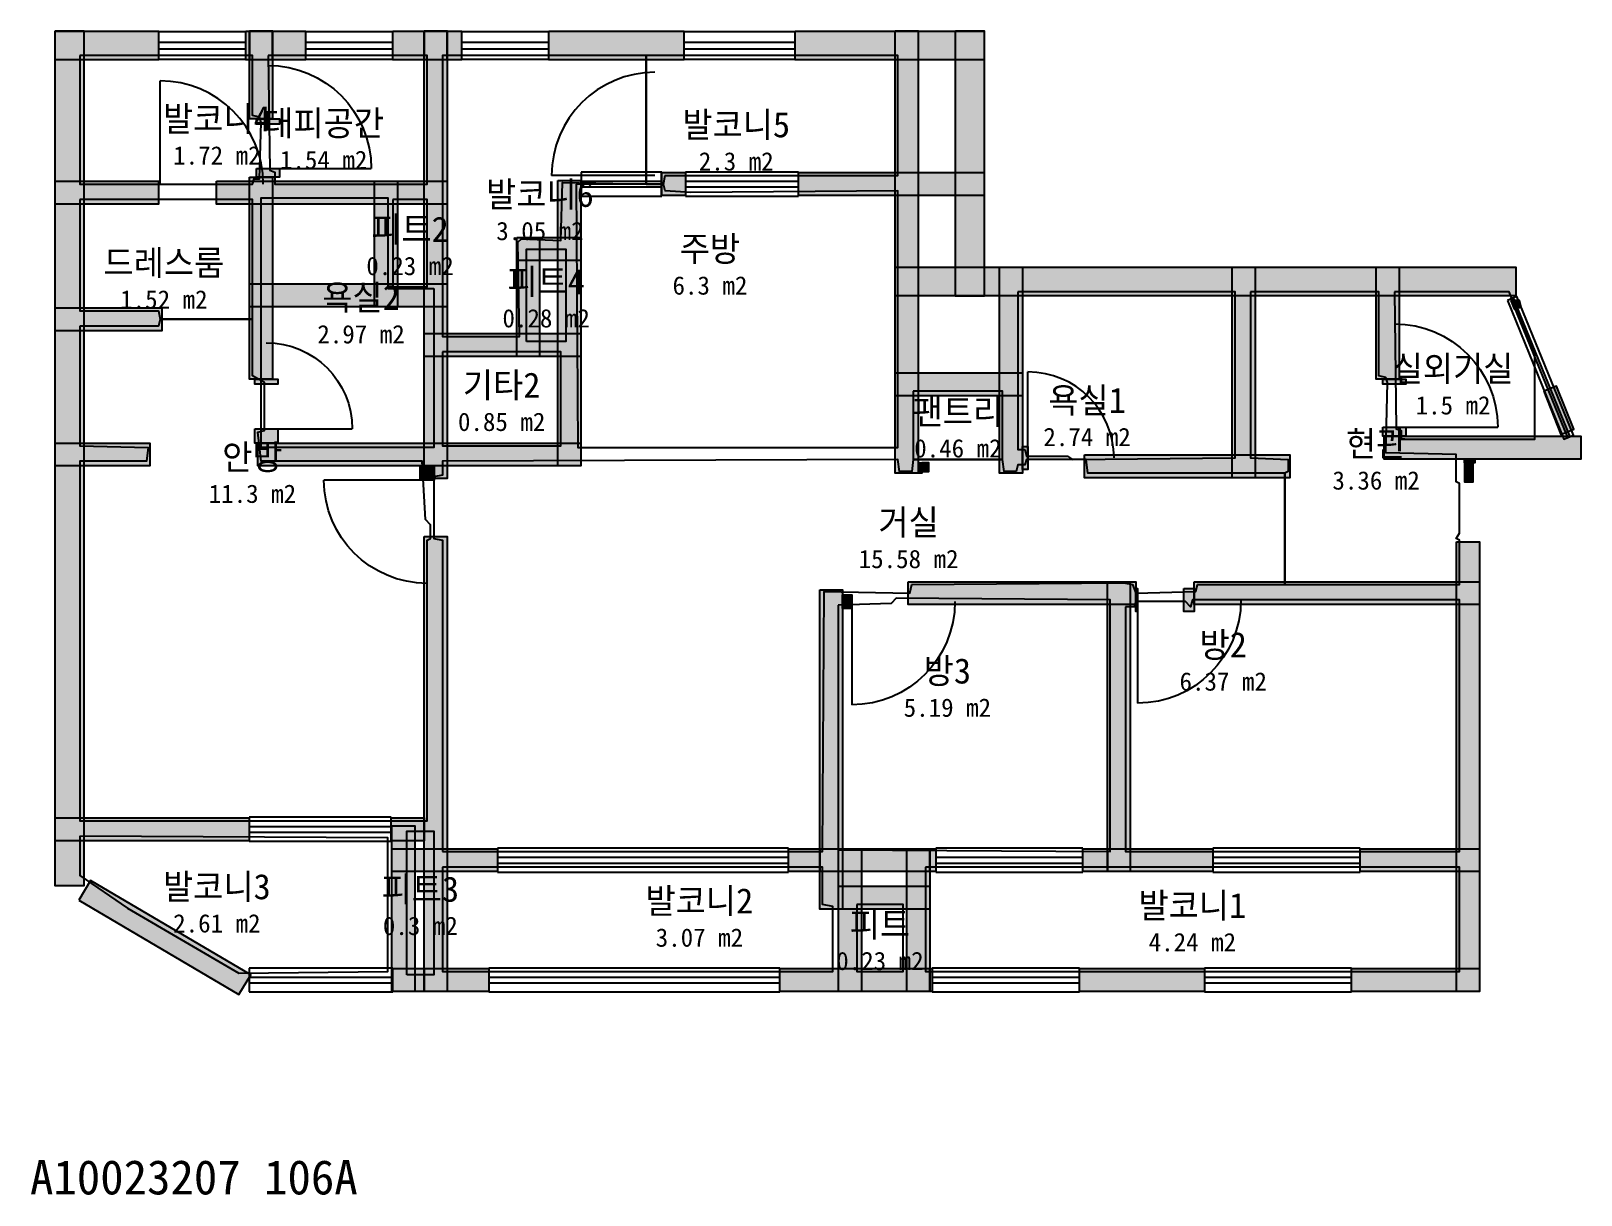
# Model space of a CAD drawing. Header units: millimetres. Extents: x 9 to 13522, y -905 to 9245.
import ezdxf
from ezdxf.enums import TextEntityAlignment as Align

# ---------------------------------------------------------------- set-up
doc = ezdxf.new("R2010")
doc.units = ezdxf.units.MM
for name, color, linetype in [('A-ANNO-TEXT', 7, 'Continuous'), ('A-AREA', 9, 'Continuous'), ('A-AREA-IDEN', 7, 'Continuous'), ('A-DOOR', 4, 'Continuous'), ('A-GLAZ', 5, 'Continuous'), ('A-WALL-EXTR', 7, 'Continuous'), ('A-WALL-PATT', 8, 'Continuous'), ('A-WALL-PRTN', 8, 'Continuous'), ('A-WALL-STRC', 7, 'Continuous')]:
    doc.layers.add(name, color=color, linetype=linetype)

# ---------------------------------------------------------------- blocks, each defined once
blk = doc.blocks.new('JJ-DOOR-SWING')
blk.add_line((0, 0), (0, 1000))
blk.add_arc((0, 0), 1000, 0, 90)
at = {"flags": 1}
for tag, p in [('WIDTH', (0, -150)), ('TYPE', (0, -250))]:
    blk.add_attdef(tag, p, '', height=80, dxfattribs=at)
blk = doc.blocks.new('JJ-WIN-DOUBLE')
for p, q in [((1000, 500), (0, 500)), ((0, 500), (0, -500)), ((1000, -500), (1000, 500)), ((0, 120), (1000, 120)), ((0, -120), (1000, -120)), ((0, -500), (1000, -500))]:
    blk.add_line(p, q)
at = {"flags": 1}
for tag, p in [('WIDTH', (0, -700)), ('TYPE', (0, -800))]:
    blk.add_attdef(tag, p, '', height=80, dxfattribs=at)

msp = doc.modelspace()

# ---------------------------------------------------------------- linework, layer by layer
at = {"layer": 'A-AREA'}
for points in [[(433, 9030), (433, 7910), (1940, 7910), (1955, 7955), (2000, 7955), (2015, 8448), (2000, 8493), (1940, 8507), (1940, 9030)], [(2075, 9030), (2090, 8030), (2134, 8015), (2134, 7910), (3463, 7910), (3463, 9030)], [(5373, 9030), (3597, 9030), (3597, 6582), (4269, 6582), (4254, 7403), (4284, 7433), (4627, 7418), (4642, 7925), (5373, 7910)], [(5373, 9030), (5373, 7910), (5522, 7910), (5537, 7985), (7567, 7985), (7567, 9030)], [(4761, 7910), (4776, 5612), (7567, 5612), (7567, 7851), (5761, 7836), (5537, 7851), (5522, 7910)], [(433, 7776), (433, 6806), (1119, 6806), (1134, 6731), (1940, 6731), (1940, 7776)], [(3522, 7000), (3522, 5612), (2015, 5612), (2015, 7791), (3119, 7791), (3119, 7000)], [(3164, 7776), (3164, 7015), (3463, 7015), (3463, 7776)], [(4328, 6537), (4328, 7343), (4672, 7343), (4672, 6537)], [(8612, 6970), (8612, 5597), (8672, 5597), (8687, 5537), (9045, 5537), (9090, 5507), (10507, 5522), (10507, 6970)], [(10642, 6970), (10642, 5522), (10970, 5507), (10970, 5403), (10940, 5388), (10940, 4418), (12463, 4418), (12463, 4806), (12433, 4821), (12463, 4866), (12463, 5299), (12433, 5313), (12433, 5552), (11821, 5567), (11836, 6179), (11821, 6224), (11761, 6239), (11761, 6970)], [(11896, 6970), (11910, 5776), (11955, 5761), (11955, 5687), (13119, 5687), (13119, 6418), (12896, 6970)], [(433, 6672), (433, 5627), (1030, 5612), (1015, 5493), (433, 5493), (433, 2358), (3463, 2358), (3463, 4806), (3493, 4821), (3493, 4940), (3448, 4985), (3418, 5493), (2015, 5493), (1985, 5746), (2045, 5761), (2045, 6179), (1940, 6239), (1940, 6731), (1134, 6731), (1119, 6672)], [(3597, 6448), (3597, 5627), (4627, 5627), (4627, 6448)], [(7701, 6104), (7701, 5507), (8478, 5507), (8478, 6104)], [(3597, 2090), (6910, 2090), (6925, 4358), (7672, 4343), (7687, 4418), (9537, 4433), (9612, 4418), (9642, 4343), (10164, 4358), (10179, 4418), (10940, 4418), (10940, 5388), (9224, 5388), (9209, 5507), (8687, 5507), (8672, 5463), (8612, 5463), (8597, 5403), (8493, 5403), (8478, 5507), (7701, 5507), (7687, 5403), (7582, 5403), (7567, 5507), (3597, 5493), (3597, 5373), (3522, 5358), (3522, 4821), (3597, 4806)], [(7045, 4239), (7045, 2104), (9418, 2090), (9418, 4284), (7552, 4299), (7507, 4254)], [(9552, 4224), (9552, 2090), (12463, 2090), (12463, 4284), (10134, 4284), (10119, 4224), (10075, 4269), (9642, 4269), (9627, 4224)], [(433, 2224), (433, 1881), (851, 1597), (1821, 1030), (3119, 1045), (3119, 2209)], [(3284, 1015), (3284, 2269), (3522, 2269), (3522, 1015)], [(3597, 1955), (3597, 1045), (7000, 1045), (7000, 1612), (6910, 1627), (6910, 1955)], [(7806, 1955), (7806, 1045), (12463, 1045), (12463, 1955)], [(7209, 1627), (7209, 1045), (7612, 1045), (7612, 1627)]]:
    msp.add_lwpolyline(points, close=True, dxfattribs=at)
at = {"layer": 'A-GLAZ'}
for p, q in [((12912, 6908), (13405, 5699)), ((12932, 6916), (13425, 5707))]:
    msp.add_line(p, q, dxfattribs=at)
msp.add_lwpolyline([(12881, 6895), (13374, 5686), (13456, 5720), (12964, 6929)], close=True, dxfattribs=at)
at = {"layer": 'A-WALL-EXTR'}
for points in [[(218, 9245), (468, 9245), (468, 1791), (218, 1791)], [(218, 9244), (1119, 9244), (1119, 8994), (218, 8994)], [(1881, 9244), (2403, 9244), (2403, 8994), (1881, 8994)], [(1881, 9244), (1915, 9244), (1915, 8994), (1881, 8994)], [(2115, 9244), (2403, 9244), (2403, 8994), (2115, 8994)], [(3164, 9244), (3761, 9244), (3761, 8994), (3164, 8994)], [(3164, 9244), (3437, 9244), (3437, 8994), (3164, 8994)], [(3637, 9244), (3761, 9244), (3761, 8994), (3637, 8994)], [(4522, 9244), (5701, 9244), (5701, 8994), (4522, 8994)], [(6672, 9244), (8319, 9244), (8319, 8994), (6672, 8994)], [(8069, 9245), (8319, 9245), (8319, 6934), (8069, 6934)], [(7542, 7185), (12955, 7185), (12955, 6935), (7542, 6935)], [(12910, 6896), (12940, 6821), (13000, 6836), (12985, 6896)], [(7746, 5478), (7776, 5478), (7776, 5388), (7746, 5388)], [(7776, 5478), (7776, 5403), (7836, 5403), (7836, 5478)], [(12507, 5507), (12597, 5507), (12597, 5478), (12507, 5478)], [(12507, 5478), (12507, 5313), (12582, 5313), (12582, 5478)]]:
    msp.add_lwpolyline(points, close=True, dxfattribs=at)
at = {"layer": 'A-WALL-PATT', "color": 8}
for points in [[(218, 9245), (468, 9245), (218, 1791), (468, 1791)], [(218, 9244), (1119, 9244), (218, 8994), (1119, 8994)], [(1881, 9244), (2403, 9244), (1881, 8994), (2403, 8994)], [(1881, 9244), (1915, 9244), (1881, 8994), (1915, 8994)], [(1915, 9245), (2115, 9245), (1915, 8478), (2115, 8478)], [(2115, 9244), (2403, 9244), (2115, 8994), (2403, 8994)], [(3164, 9244), (3761, 9244), (3164, 8994), (3761, 8994)], [(3164, 9244), (3437, 9244), (3164, 8994), (3437, 8994)], [(3437, 9245), (3637, 9245), (3437, 5343), (3637, 5343)], [(3637, 9244), (3761, 9244), (3637, 8994), (3761, 8994)], [(4522, 9244), (5701, 9244), (4522, 8994), (5701, 8994)], [(6672, 9244), (8319, 9244), (6672, 8994), (8319, 8994)], [(7542, 9245), (7742, 9245), (7542, 5388), (7742, 5388)], [(8069, 9245), (8319, 9245), (8069, 6934), (8319, 6934)], [(1975, 8478), (2175, 8478), (1975, 8433), (2175, 8433)], [(1975, 8045), (2175, 8045), (1975, 7970), (2175, 7970)], [(5507, 8010), (5716, 8010), (5507, 7810), (5716, 7810)], [(6701, 8010), (8319, 8010), (6701, 7810), (8319, 7810)], [(218, 7936), (1119, 7936), (218, 7736), (1119, 7736)], [(1627, 7936), (3637, 7936), (1627, 7736), (3637, 7736)], [(1915, 7970), (2115, 7970), (1915, 6209), (2115, 6209)], [(3004, 7936), (3204, 7936), (3004, 6840), (3204, 6840)], [(4601, 7940), (4801, 7940), (4601, 5452), (4801, 5452)], [(4243, 7443), (4801, 7443), (4243, 7243), (4801, 7243)], [(4243, 7443), (4443, 7443), (4243, 6407), (4443, 6407)], [(7542, 7185), (12955, 7185), (7542, 6935), (12955, 6935)], [(8452, 7185), (8652, 7185), (8452, 5388), (8652, 5388)], [(10482, 7185), (10682, 7185), (10482, 5348), (10682, 5348)], [(11736, 7185), (11936, 7185), (11736, 6209), (11936, 6209)], [(1915, 7040), (3637, 7040), (1915, 6840), (3637, 6840)], [(12985, 6896), (12910, 6896), (12940, 6821)], [(12940, 6821), (13000, 6836), (12985, 6896)], [(218, 6831), (1149, 6831), (218, 6631), (1149, 6631)], [(3437, 6607), (4801, 6607), (3437, 6407), (4801, 6407)], [(7542, 6264), (8652, 6264), (7542, 6064), (8652, 6064)], [(1960, 6209), (2160, 6209), (1960, 6164), (2160, 6164)], [(11796, 6209), (11996, 6209), (11796, 6164), (11996, 6164)], [(13197, 6103), (13347, 5727), (13308, 6148), (13459, 5772)], [(1960, 5776), (2160, 5776), (1960, 5652), (2160, 5652)], [(11796, 5791), (11996, 5791), (11796, 5712), (11996, 5712)], [(11806, 5712), (13522, 5712), (11806, 5512), (13522, 5512)], [(218, 5652), (1045, 5652), (218, 5452), (1045, 5452)], [(1985, 5652), (4801, 5652), (1985, 5452), (4801, 5452)], [(8652, 5622), (8701, 5622), (8652, 5422), (8701, 5422)], [(9194, 5548), (10985, 5548), (9194, 5348), (10985, 5348)], [(3403, 5452), (3523, 5452), (3403, 5328), (3523, 5328)], [(7746, 5478), (7746, 5388), (7776, 5388)], [(7776, 5388), (7776, 5478), (7746, 5478)], [(7836, 5478), (7776, 5478), (7776, 5403)], [(7776, 5403), (7836, 5403), (7836, 5478)], [(12507, 5507), (12507, 5478), (12597, 5478)], [(12597, 5478), (12597, 5507), (12507, 5507)], [(12582, 5478), (12507, 5478), (12507, 5313)], [(12507, 5313), (12582, 5313), (12582, 5478)], [(3437, 4836), (3637, 4836), (3437, 870), (3637, 870)], [(12437, 4791), (12637, 4791), (12437, 870), (12637, 870)], [(6885, 4373), (7085, 4373), (6885, 1587), (7085, 1587)], [(7085, 4329), (7164, 4329), (7085, 4209), (7164, 4209)], [(7657, 4443), (9642, 4443), (7657, 4243), (9642, 4243)], [(9393, 4443), (9593, 4443), (9393, 1915), (9593, 1915)], [(9642, 4384), (9657, 4384), (9642, 4184), (9657, 4184)], [(10060, 4384), (10149, 4384), (10060, 4184), (10149, 4184)], [(10149, 4443), (12637, 4443), (10149, 4243), (12637, 4243)], [(218, 2384), (1910, 2384), (218, 2184), (1910, 2184)], [(3149, 2384), (3437, 2384), (3149, 2184), (3437, 2184)], [(3154, 2313), (3354, 2313), (3154, 870), (3354, 870)], [(3154, 2115), (4075, 2115), (3154, 1915), (4075, 1915)], [(6612, 2115), (7896, 2115), (6612, 1915), (7896, 1915)], [(6612, 2115), (6885, 2115), (6612, 1915), (6885, 1915)], [(7049, 2115), (7249, 2115), (7049, 870), (7249, 870)], [(7646, 2115), (7846, 2115), (7646, 870), (7846, 870)], [(7846, 2115), (7896, 2115), (7846, 1915), (7896, 1915)], [(9179, 2115), (10313, 2115), (9179, 1915), (10313, 1915)], [(9179, 2115), (9393, 2115), (9179, 1915), (9393, 1915)], [(11597, 2115), (12637, 2115), (11597, 1915), (12637, 1915)], [(425, 1666), (1822, 842), (527, 1838), (1924, 1014)], [(7049, 1787), (7846, 1787), (7049, 1587), (7846, 1587)], [(3154, 1070), (4000, 1070), (3154, 870), (4000, 870)], [(3164, 1070), (3437, 1070), (3164, 870), (3437, 870)], [(6537, 1070), (7866, 1070), (6537, 870), (7866, 870)], [(7846, 1070), (7866, 1070), (7846, 870), (7866, 870)], [(9149, 1070), (10239, 1070), (9149, 870), (10239, 870)], [(11522, 1070), (12637, 1070), (11522, 870), (12637, 870)]]:
    msp.add_solid(points, dxfattribs=at)
at = {"layer": 'A-WALL-PRTN'}
for points in [[(13197, 6103), (13347, 5727), (13459, 5772), (13308, 6148)], [(3403, 5452), (3523, 5452), (3523, 5328), (3403, 5328)], [(7085, 4329), (7164, 4329), (7164, 4209), (7085, 4209)]]:
    msp.add_lwpolyline(points, close=True, dxfattribs=at)
at = {"layer": 'A-WALL-STRC'}
for points in [[(1915, 9245), (2115, 9245), (2115, 8478), (1915, 8478)], [(3437, 9245), (3637, 9245), (3637, 5343), (3437, 5343)], [(7542, 9245), (7742, 9245), (7742, 5388), (7542, 5388)], [(1975, 8478), (2175, 8478), (2175, 8433), (1975, 8433)], [(1975, 8045), (2175, 8045), (2175, 7970), (1975, 7970)], [(5507, 8010), (5716, 8010), (5716, 7810), (5507, 7810)], [(6701, 8010), (8319, 8010), (8319, 7810), (6701, 7810)], [(218, 7936), (1119, 7936), (1119, 7736), (218, 7736)], [(1627, 7936), (3637, 7936), (3637, 7736), (1627, 7736)], [(1915, 7970), (2115, 7970), (2115, 6209), (1915, 6209)], [(3004, 7936), (3204, 7936), (3204, 6840), (3004, 6840)], [(4601, 7940), (4801, 7940), (4801, 5452), (4601, 5452)], [(4243, 7443), (4801, 7443), (4801, 7243), (4243, 7243)], [(4243, 7443), (4443, 7443), (4443, 6407), (4243, 6407)], [(8452, 7185), (8652, 7185), (8652, 5388), (8452, 5388)], [(10482, 7185), (10682, 7185), (10682, 5348), (10482, 5348)], [(11736, 7185), (11936, 7185), (11936, 6209), (11736, 6209)], [(1915, 7040), (3637, 7040), (3637, 6840), (1915, 6840)], [(218, 6831), (1149, 6831), (1149, 6631), (218, 6631)], [(3437, 6607), (4801, 6607), (4801, 6407), (3437, 6407)], [(7542, 6264), (8652, 6264), (8652, 6064), (7542, 6064)], [(1960, 6209), (2160, 6209), (2160, 6164), (1960, 6164)], [(11796, 6209), (11996, 6209), (11996, 6164), (11796, 6164)], [(1960, 5776), (2160, 5776), (2160, 5652), (1960, 5652)], [(11796, 5791), (11996, 5791), (11996, 5712), (11796, 5712)], [(11806, 5712), (13522, 5712), (13522, 5512), (11806, 5512)], [(218, 5652), (1045, 5652), (1045, 5452), (218, 5452)], [(1985, 5652), (4801, 5652), (4801, 5452), (1985, 5452)], [(8652, 5622), (8701, 5622), (8701, 5422), (8652, 5422)], [(9194, 5548), (10985, 5548), (10985, 5348), (9194, 5348)], [(3437, 4836), (3637, 4836), (3637, 870), (3437, 870)], [(12437, 4791), (12637, 4791), (12637, 870), (12437, 870)], [(6885, 4373), (7085, 4373), (7085, 1587), (6885, 1587)], [(7657, 4443), (9642, 4443), (9642, 4243), (7657, 4243)], [(9393, 4443), (9593, 4443), (9593, 1915), (9393, 1915)], [(9642, 4384), (9657, 4384), (9657, 4184), (9642, 4184)], [(10060, 4384), (10149, 4384), (10149, 4184), (10060, 4184)], [(10149, 4443), (12637, 4443), (12637, 4243), (10149, 4243)], [(218, 2384), (1910, 2384), (1910, 2184), (218, 2184)], [(3149, 2384), (3437, 2384), (3437, 2184), (3149, 2184)], [(3154, 2313), (3354, 2313), (3354, 870), (3154, 870)], [(3154, 2115), (4075, 2115), (4075, 1915), (3154, 1915)], [(6612, 2115), (7896, 2115), (7896, 1915), (6612, 1915)], [(6612, 2115), (6885, 2115), (6885, 1915), (6612, 1915)], [(7049, 2115), (7249, 2115), (7249, 870), (7049, 870)], [(7646, 2115), (7846, 2115), (7846, 870), (7646, 870)], [(7846, 2115), (7896, 2115), (7896, 1915), (7846, 1915)], [(9179, 2115), (10313, 2115), (10313, 1915), (9179, 1915)], [(9179, 2115), (9393, 2115), (9393, 1915), (9179, 1915)], [(11597, 2115), (12637, 2115), (12637, 1915), (11597, 1915)], [(425, 1666), (1822, 842), (1924, 1014), (527, 1838)], [(7049, 1787), (7846, 1787), (7846, 1587), (7049, 1587)], [(3154, 1070), (4000, 1070), (4000, 870), (3154, 870)], [(3164, 1070), (3437, 1070), (3437, 870), (3164, 870)], [(6537, 1070), (7866, 1070), (7866, 870), (6537, 870)], [(7846, 1070), (7866, 1070), (7866, 870), (7846, 870)], [(9149, 1070), (10239, 1070), (10239, 870), (9149, 870)], [(11522, 1070), (12637, 1070), (12637, 870), (11522, 870)]]:
    msp.add_lwpolyline(points, close=True, dxfattribs=at)

# ---------------------------------------------------------------- block references
at = {"layer": 'A-DOOR'}
for p, xscale, yscale, rotation in [((2075, 8045), 0.9, -0.9, 90), ((5448, 7985), 0.9, 0.9, 90), ((11896, 5791), 0.9, -0.9, 90), ((2060, 5776), 0.75, -0.75, 90), ((3463, 5328), 0.9, -0.9, -90)]:
    msp.add_blockref('JJ-DOOR-SWING', p, dxfattribs=dict(at, xscale=xscale, yscale=yscale, rotation=rotation))
for p, xscale, yscale in [((1134, 7910), 0.9, 0.9), ((8701, 5522), 0.75, 0.75), ((7164, 4269), 0.9, -0.9), ((9657, 4284), 0.9, -0.9)]:
    msp.add_blockref('JJ-DOOR-SWING', p, dxfattribs=dict(at, xscale=xscale, yscale=yscale))
at = {"layer": 'A-GLAZ'}
for p, xscale, yscale in [((1119, 9119), 0.7611940298507464, 0.2388059701492537), ((2403, 9119), 0.7611940298507461, 0.2388059701492537), ((3761, 9119), 0.7611940298507457, 0.2388059701492537), ((5701, 9119), 0.9701492537313434, 0.2388059701492537), ((4806, 7910), 0.7014925373134329, 0.208955223880597), ((5716, 7910), 0.9850746268656713, 0.208955223880597), ((1910, 2284), 1.238805970149254, 0.208955223880597), ((4075, 2015), 2.537313432835821, 0.208955223880597), ((7896, 2015), 1.283582089552238, 0.208955223880597), ((10313, 2015), 1.283582089552239, 0.208955223880597), ((1910, 970), 1.253731343283582, 0.208955223880597), ((4000, 970), 2.537313432835821, 0.208955223880597), ((7866, 970), 1.283582089552239, 0.208955223880597), ((10239, 970), 1.283582089552237, 0.208955223880597)]:
    msp.add_blockref('JJ-WIN-DOUBLE', p, dxfattribs=dict(at, xscale=xscale, yscale=yscale))

# ---------------------------------------------------------------- texts
at = {"layer": 'A-ANNO-TEXT'}
msp.add_text('A10023207 106A', height=300, dxfattribs=at).set_placement((0, -900))
at = {"layer": 'A-AREA-IDEN'}
for s, height, p in [('발코니4', 220, (1629, 8480)), ('대피공간', 220, (2560, 8441)), ('발코니5', 220, (6157, 8428)), ('1.72 m2', 160, (1629, 8160)), ('1.54 m2', 160, (2560, 8121)), ('2.3 m2', 160, (6157, 8108)), ('발코니6', 220, (4446, 7821)), ('피트2', 220, (3313, 7516)), ('3.05 m2', 160, (4446, 7501)), ('주방', 220, (5928, 7346)), ('드레스룸', 220, (1167, 7224)), ('0.23 m2', 160, (3313, 7196)), ('피트4', 220, (4500, 7060)), ('욕실2', 220, (2886, 6921)), ('6.3 m2', 160, (5928, 7026)), ('1.52 m2', 160, (1167, 6904)), ('0.28 m2', 160, (4500, 6740)), ('2.97 m2', 160, (2886, 6601)), ('실외기실', 220, (12407, 6301)), ('기타2', 220, (4112, 6157)), ('욕실1', 220, (9216, 6025)), ('팬트리', 220, (8090, 5926)), ('1.5 m2', 160, (12407, 5981)), ('0.85 m2', 160, (4112, 5837)), ('0.46 m2', 160, (8090, 5606)), ('2.74 m2', 160, (9216, 5705)), ('현관', 220, (11736, 5646)), ('안방', 220, (1939, 5530)), ('11.3 m2', 160, (1939, 5210)), ('3.36 m2', 160, (11736, 5326)), ('거실', 220, (7660, 4961)), ('15.58 m2', 160, (7660, 4641)), ('방2', 220, (10403, 3893)), ('방3', 220, (7998, 3665)), ('6.37 m2', 160, (10403, 3573)), ('5.19 m2', 160, (7998, 3345)), ('발코니3', 220, (1629, 1784)), ('피트3', 220, (3403, 1762)), ('발코니2', 220, (5836, 1660)), ('발코니1', 220, (10134, 1620)), ('2.61 m2', 160, (1629, 1464)), ('0.3 m2', 160, (3403, 1442)), ('피트', 220, (7410, 1456)), ('3.07 m2', 160, (5836, 1340)), ('4.24 m2', 160, (10134, 1300)), ('0.23 m2', 160, (7410, 1136))]:
    msp.add_text(s, height=height, dxfattribs=at).set_placement(p, align=Align.MIDDLE_CENTER)

doc.saveas('drawing.dxf')
